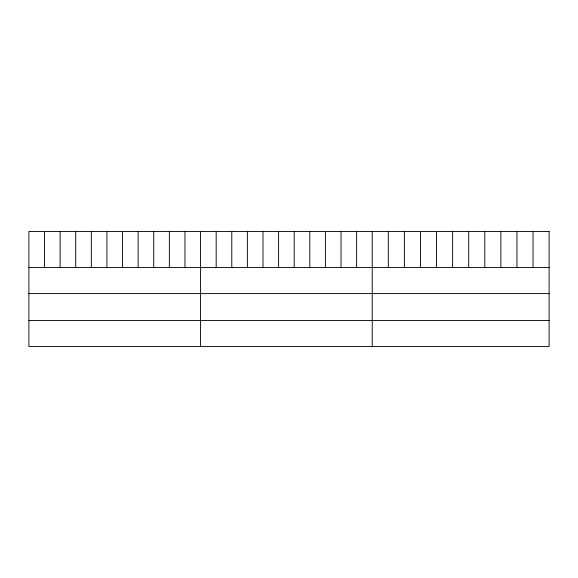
<?xml version="1.0" encoding="UTF-8"?>
<svg xmlns="http://www.w3.org/2000/svg" width="578" height="578" viewBox="0 0 578 578"><rect width="100%" height="100%" fill="white"/><g stroke="black" fill="none" stroke-linecap="round" stroke-linejoin="round"><path stroke-width="0.87" d="M28.9 267.513L549.1 267.513M28.9 293.595L549.1 293.595M28.9 320.472L549.1 320.472M533.024 231.446L533.024 267.513M516.942 231.446L516.942 267.513M500.866 231.446L500.866 267.513M484.783 231.446L484.783 267.513M468.707 231.446L468.707 267.513M452.625 231.446L452.625 267.513M436.549 231.446L436.549 267.513M420.466 231.446L420.466 267.513M404.39 231.446L404.39 267.513M388.308 231.446L388.308 267.513M372.232 231.446L372.232 346.554M356.626 231.446L356.626 267.513M341.02 231.446L341.02 267.513M325.414 231.446L325.414 267.513M309.808 231.446L309.808 267.513M294.202 231.446L294.202 267.513M278.596 231.446L278.596 267.513M262.99 231.446L262.99 267.513M247.384 231.446L247.384 267.513M231.778 231.446L231.778 267.513M216.172 231.446L216.172 267.513M200.566 231.446L200.566 346.554M184.96 231.446L184.96 267.513M169.354 231.446L169.354 267.513M153.748 231.446L153.748 267.513M138.142 231.446L138.142 267.513M122.536 231.446L122.536 267.513M106.93 231.446L106.93 267.513M91.324 231.446L91.324 267.513M75.718 231.446L75.718 267.513M60.112 231.446L60.112 267.513M44.506 231.446L44.506 267.513M549.1 231.446L28.9 231.446L28.9 346.554L549.1 346.554L549.1 231.446"/></g></svg>
